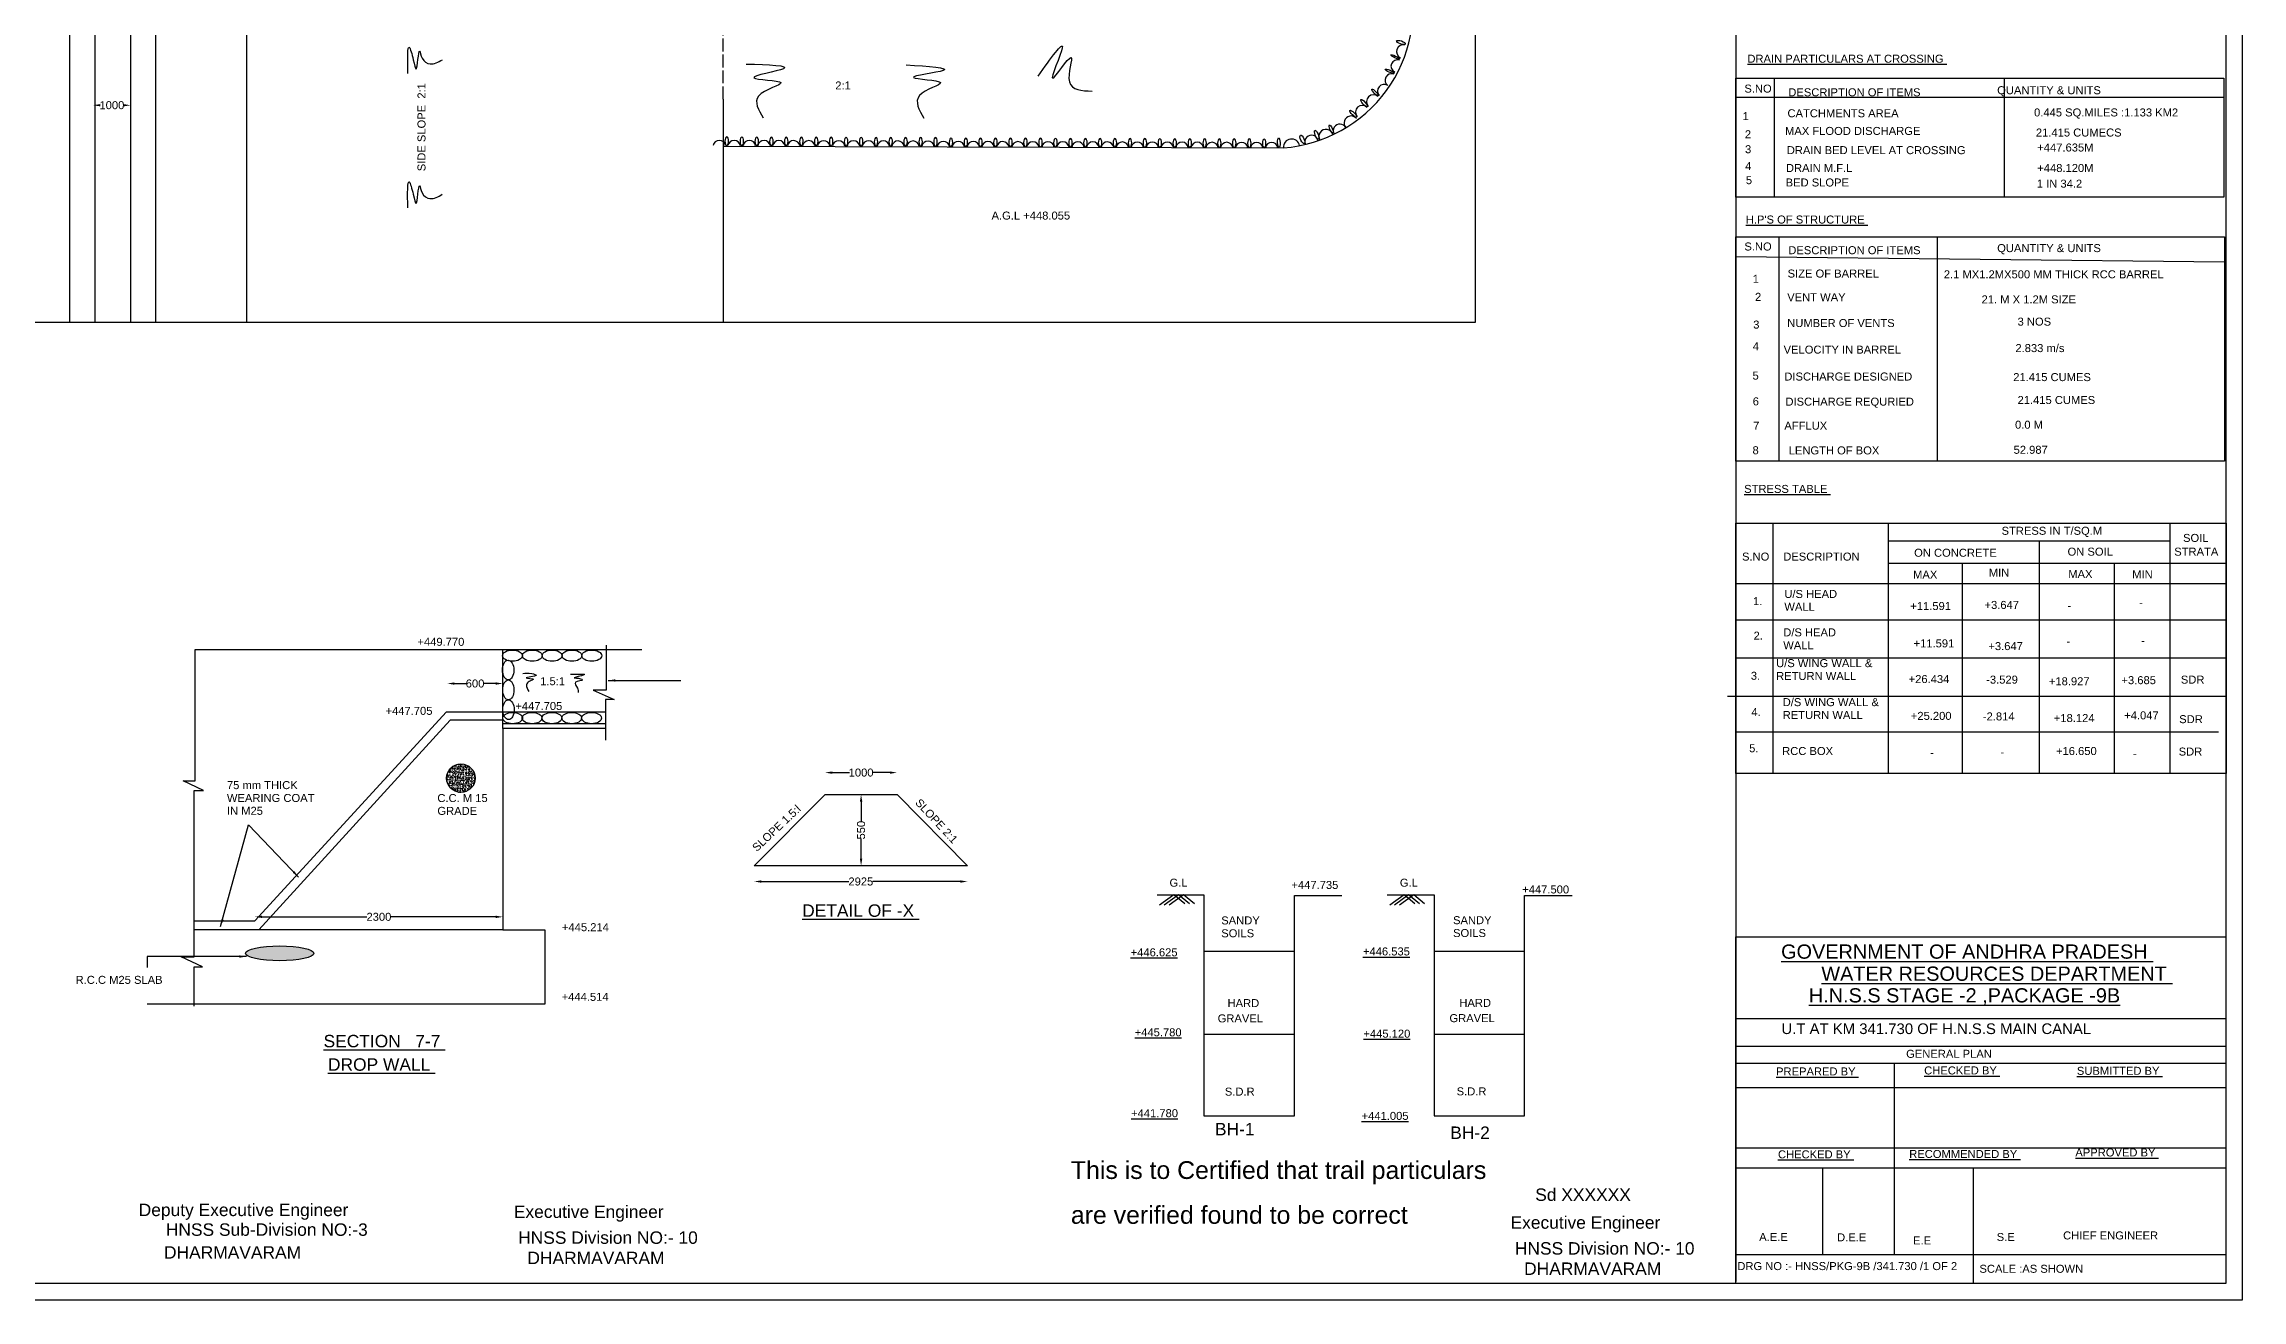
# Model space of a CAD drawing. Header units: millimetres. Extents: x 1443109 to 1578238, y 45507392 to 45603504.
# Drawn here: x 1516279 to 1578100, y 45507392 to 45542738 of the extents above; entities that cross this region are included whole.
import ezdxf

# ---------------------------------------------------------------- set-up
doc = ezdxf.new("R2010")
doc.units = ezdxf.units.MM
doc.header["$MEASUREMENT"] = 0
doc.linetypes.add('ACAD_ISO02W100', pattern=[15, 12, -3])
for name, color, linetype in [('DIMENSIONS', 7, 'Continuous'), ('DRAWING', 2, 'Continuous'), ('TEXT', 7, 'Continuous')]:
    doc.layers.add(name, color=color, linetype=linetype)
doc.styles.get("Standard").update_dxf_attribs({"font": 'arial.ttf', "height": 225})
doc.dimstyles.get("Standard").update_dxf_attribs({"dimtxt": 225, "dimasz": 200, "dimexe": 0.18, "dimexo": 0.0625, "dimgap": 0.09, "dimtad": 0, "dimdec": 0, "dimzin": 0, "dimdsep": 46, "dimtxsty": 'Standard', "dimcen": 0.09, "dimse1": 1, "dimse2": 1, "dimadec": 0, "dimazin": 0, "dimtfac": 1, "dimtdec": 0, "dimtofl": 0, "dimtmove": 0, "dimatfit": 3, "dimfxl": 1, "dimtolj": 1, "dimtzin": 0, "dimarcsym": 0})

# ---------------------------------------------------------------- blocks, each defined once
blk = doc.blocks.new('*D54')
at = {"layer": 'Defpoints', "color": 0, "transparency": 16777216}
for p in [(1540272, 45522234), (1538250, 45521618), (1540272, 45521618)]:
    blk.add_point(p, dxfattribs=at)
at = {"layer": 'DIMENSIONS', "color": 0, "lineweight": -2, "transparency": 16777216}
for p, q in [((1538450, 45522234), (1538936, 45522234)), ((1540072, 45522234), (1539586, 45522234))]:
    blk.add_line(p, q, dxfattribs=at)
at = {"layer": 'DIMENSIONS', "color": 0, "transparency": 16777216}
for points in [[(1538450, 45522267), (1538450, 45522200), (1538250, 45522234)], [(1540072, 45522267), (1540072, 45522200), (1540272, 45522234)]]:
    blk.add_solid(points, dxfattribs=at)
at = {"layer": 'DIMENSIONS', "color": 0, "transparency": 16777216, "insert": (1539261, 45522234), "char_height": 225, "attachment_point": 5}
blk.add_mtext('\\A1;1000', dxfattribs=at)
blk = doc.blocks.new('*D55')
at = {"layer": 'Defpoints', "color": 0, "transparency": 16777216}
for p in [(1539261, 45521618), (1539261, 45519611), (1539261, 45519611)]:
    blk.add_point(p, dxfattribs=at)
at = {"layer": 'DIMENSIONS', "color": 0, "lineweight": -2, "transparency": 16777216}
for p, q in [((1539261, 45521418), (1539261, 45520863)), ((1539261, 45519811), (1539261, 45520366))]:
    blk.add_line(p, q, dxfattribs=at)
at = {"layer": 'DIMENSIONS', "color": 0, "transparency": 16777216}
for points in [[(1539228, 45521418), (1539295, 45521418), (1539261, 45521618)], [(1539228, 45519811), (1539295, 45519811), (1539261, 45519611)]]:
    blk.add_solid(points, dxfattribs=at)
at = {"layer": 'DIMENSIONS', "color": 0, "transparency": 16777216, "insert": (1539261, 45520614), "char_height": 225, "attachment_point": 5, "rotation": 90}
blk.add_mtext('\\A1;550', dxfattribs=at)
blk = doc.blocks.new('*D56')
at = {"layer": 'Defpoints', "color": 0, "transparency": 16777216}
for p in [(1536253, 45519611), (1542256, 45519611), (1542256, 45519169)]:
    blk.add_point(p, dxfattribs=at)
at = {"layer": 'DIMENSIONS', "color": 0, "lineweight": -2, "transparency": 16777216}
for p, q in [((1536453, 45519169), (1538915, 45519169)), ((1542056, 45519169), (1539593, 45519169))]:
    blk.add_line(p, q, dxfattribs=at)
at = {"layer": 'DIMENSIONS', "color": 0, "transparency": 16777216}
for points in [[(1536453, 45519202), (1536453, 45519136), (1536253, 45519169)], [(1542056, 45519202), (1542056, 45519136), (1542256, 45519169)]]:
    blk.add_solid(points, dxfattribs=at)
at = {"layer": 'DIMENSIONS', "color": 0, "transparency": 16777216, "insert": (1539254, 45519169), "char_height": 225, "attachment_point": 5}
blk.add_mtext('\\A1;2925', dxfattribs=at)
blk = doc.blocks.new('*D57')
at = {"layer": 'Defpoints', "color": 0, "transparency": 16777216}
for p in [(1522213, 45518062), (1529186, 45518175), (1529186, 45518062)]:
    blk.add_point(p, dxfattribs=at)
at = {"layer": 'DIMENSIONS', "color": 0, "lineweight": -2, "transparency": 16777216}
for p, q in [((1522413, 45518175), (1525362, 45518175)), ((1528986, 45518175), (1526037, 45518175))]:
    blk.add_line(p, q, dxfattribs=at)
at = {"layer": 'DIMENSIONS', "color": 0, "transparency": 16777216}
for points in [[(1522413, 45518208), (1522413, 45518142), (1522213, 45518175)], [(1528986, 45518208), (1528986, 45518142), (1529186, 45518175)]]:
    blk.add_solid(points, dxfattribs=at)
at = {"layer": 'DIMENSIONS', "color": 0, "transparency": 16777216, "insert": (1525700, 45518175), "char_height": 225, "attachment_point": 5}
blk.add_mtext('\\A1;2300', dxfattribs=at)
blk = doc.blocks.new('*D58')
at = {"layer": 'Defpoints', "color": 0, "transparency": 16777216}
for p in [(1529186, 45524740), (1527621, 45523942), (1529186, 45523988)]:
    blk.add_point(p, dxfattribs=at)
at = {"layer": 'DIMENSIONS', "color": 0, "lineweight": -2, "transparency": 16777216}
for p, q in [((1527821, 45524740), (1528155, 45524740)), ((1528986, 45524740), (1528652, 45524740))]:
    blk.add_line(p, q, dxfattribs=at)
at = {"layer": 'DIMENSIONS', "color": 0, "transparency": 16777216}
for points in [[(1527821, 45524773), (1527821, 45524707), (1527621, 45524740)], [(1528986, 45524773), (1528986, 45524707), (1529186, 45524740)]]:
    blk.add_solid(points, dxfattribs=at)
at = {"layer": 'DIMENSIONS', "color": 0, "transparency": 16777216, "insert": (1528404, 45524740), "char_height": 225, "attachment_point": 5}
blk.add_mtext('\\A1;600', dxfattribs=at)
blk = doc.blocks.new('*D80')
at = {"layer": 'Defpoints', "color": 0, "transparency": 16777216}
for p in [(1517664, 45541013), (1518716, 45541013), (1518716, 45541013)]:
    blk.add_point(p, dxfattribs=at)
at = {"layer": 'DIMENSIONS', "color": 0, "lineweight": -2, "transparency": 16777216}
for p, q in [((1517864, 45541013), (1517864, 45541013)), ((1518516, 45541013), (1518515, 45541013))]:
    blk.add_line(p, q, dxfattribs=at)
at = {"layer": 'DIMENSIONS', "color": 0, "transparency": 16777216}
for points in [[(1517864, 45541046), (1517864, 45540980), (1517664, 45541013)], [(1518516, 45541046), (1518516, 45540980), (1518716, 45541013)]]:
    blk.add_solid(points, dxfattribs=at)
at = {"layer": 'DIMENSIONS', "color": 0, "transparency": 16777216, "insert": (1518190, 45541013), "char_height": 225, "attachment_point": 5}
blk.add_mtext('\\A1;1000', dxfattribs=at)

msp = doc.modelspace()

# ---------------------------------------------------------------- hatches: boundary and pattern name
at = {"layer": 'DRAWING'}
h = msp.add_hatch(dxfattribs=at)
h.set_pattern_fill('AR-CONC', color=0, scale=15, style=0)
h.set_pattern_definition([(50, (0, 0), (107.58902739, -9.41282025), [11.25, -123.75]), (355, (0, 0), (-20.81270004, 112.82882006), [9, -99]), (100.4514, (8.97, -0.78), (86.77640726, 103.4159313), [9.5610285, -105.1713168]), (46.1842, (0, 30), (160.0861573, -24.82785215), [16.875, -185.625]), (96.6356, (13.34, 27.93), (140.19940583, 146.11768064), [14.3415432, -157.75695]), (351.1842, (0, 30), (140.1992918, 146.11779014), [13.5, -148.5]), (21, (15, 22.5), (89.53605782, -60.3928336), [11.25, -123.75]), (326, (15, 22.5), (36.4972998, 108.77250676), [9, -99]), (71.4514, (22.46, 17.47), (126.03339429, 48.3795745), [9.5610285, -105.1713168]), (37.5, (0, 0), (1.823978298, 49.934078075), [0, -97.8, 0, -100.5, 0, -99.375]), (7.5, (0, 0), (39.460430616, 59.16175678), [0, -57.3, 0, -95.55, 0, -37.875]), (327.5, (-33.45, 0), (80.073365426, -3.38323076), [0, -37.5, 0, -117, 0, -155.25]), (317.5, (-48.45, 0), (87.4779254, 15.01574735), [0, -48.75, 0, -77.7, 0, -110.25])])
h.paths.add_polyline_path([(1527604.8, 45522078.5, 1.0000004), (1528406.2, 45522078.5, 1)])
h = msp.add_hatch(dxfattribs=at)
h.set_pattern_fill('AR-CONC', color=0, scale=10, style=0)
h.set_pattern_definition([(50, (0, 0), (71.72601826, -6.2752135), [7.5, -82.5]), (355, (0, 0), (-13.87513336, 75.21921337), [6, -66]), (100.4514, (5.98, -0.52), (57.85093817, 68.94395421), [6.374019, -70.1142112]), (46.1842, (0, 20), (106.72410486, -16.55190143), [11.25, -123.75]), (96.6356, (8.89, 18.62), (93.46627055, 97.4117871), [9.5610288, -105.1713]), (351.1842, (0, 20), (93.4661945, 97.4118601), [9, -99]), (21, (10, 15), (59.69070521, -40.26188907), [7.5, -82.5]), (326, (10, 15), (24.33153319, 72.5150045), [6, -66]), (71.4514, (14.974, 11.645), (84.02226286, 32.25304967), [6.374019, -70.1142112]), (37.5, (0, 0), (1.215985532, 33.289385383), [0, -65.2, 0, -67, 0, -66.25]), (7.5, (0, 0), (26.306953744, 39.441171188), [0, -38.2, 0, -63.7, 0, -25.25]), (327.5, (-22.3, 0), (53.382243617, -2.255487173), [0, -25, 0, -78, 0, -103.5]), (317.5, (-32.3, 0), (58.318616934, 10.010498233), [0, -32.5, 0, -51.8, 0, -73.5])])
edge = h.paths.add_edge_path()
edge.add_ellipse((1522909.8, 45517147.5), major_axis=(-962.2, 0), ratio=0.2169395, start_angle=0, end_angle=360)

# ---------------------------------------------------------------- linework, layer by layer
at = {"layer": 'DIMENSIONS', "color": 0}
msp.add_lwpolyline([(1577648.5, 45507856), (1443672.5, 45507856), (1443672.5, 45602955), (1577648.5, 45602955)], close=True, dxfattribs=at)
for points in [[(1563858.5, 45515311), (1577648.5, 45515311)], [(1563858.5, 45514534.5), (1577648.5, 45514534.5)], [(1563858.5, 45514059), (1577648.5, 45514059)], [(1568316, 45514059), (1568316, 45508674)], [(1563858.5, 45513370), (1577648.5, 45513370)], [(1563858.5, 45511676.5), (1577648.5, 45511676.5)], [(1563858.5, 45511114), (1577648.5, 45511114)], [(1566311, 45508674), (1566311, 45511114)], [(1570537.5, 45511114), (1570537.5, 45507856)], [(1563858.5, 45508674), (1577648.5, 45508674)]]:
    msp.add_lwpolyline(points, dxfattribs=at)
for points in [[(1526513, 45541910), (1526556, 45542642), (1526666, 45542294), (1526746, 45542032.5), (1526845.5, 45542533.5), (1526915.5, 45542336.5), (1527137.5, 45542174.5), (1527484, 45542294)], [(1526512, 45538122), (1526555, 45538854), (1526665, 45538506), (1526745, 45538244.5), (1526844.5, 45538745.5), (1526914.5, 45538548.5), (1527136.5, 45538386.5), (1527483, 45538506)], [(1529747.5, 45525022), (1530003.5, 45525022), (1530121, 45524969.5), (1529841.5, 45524900.5), (1530047, 45524860.5), (1529927.5, 45524801.5), (1529850, 45524705.5), (1529917.5, 45524514)], [(1531086.5, 45525001.5), (1531467, 45524983), (1531189.5, 45524899), (1531373, 45524875.5), (1531430, 45524842), (1531228, 45524776), (1531282, 45524614.5), (1531307.5, 45524483.5)]]:
    msp.add_spline(points, degree=3, dxfattribs=at)
at = {"layer": 'DRAWING', "color": 0}
msp.add_lwpolyline([(1443109, 45603504.5), (1578100, 45603504.5), (1578100, 45507392), (1443109, 45507392)], close=True, dxfattribs=at)
for points in [[(1556533, 45555616.5), (1556533, 45534900), (1445464.5, 45534900), (1445464.5, 45555614.5)], [(1516995.5, 45552251.5), (1516995.5, 45534900)], [(1517712, 45552251.5), (1517712, 45534900)], [(1518715.5, 45552251.5), (1518715.5, 45534900)], [(1519417.5, 45552251.5), (1519417.5, 45534900)], [(1521976.5, 45552251.5), (1521976.5, 45534900)], [(1535381, 45541179.5), (1535381, 45534900)], [(1520505, 45515665), (1520505, 45516764), (1520741.5, 45516764), (1520141, 45517053), (1520507, 45517053), (1520507, 45521726), (1520766.5, 45521726), (1520193.5, 45521998.5), (1520527.5, 45521998.5), (1520527.5, 45525700.5), (1533092, 45525700.5)], [(1529186, 45523474), (1529186, 45525700.5)], [(1532087.5, 45525818), (1532087.5, 45524556.5), (1531725, 45524556.5), (1532315.5, 45524288), (1532071.5, 45524288), (1532071.5, 45523149.5)], [(1520507, 45518062), (1522213, 45518062), (1527603.5, 45523942), (1532071.5, 45523942)], [(1529186, 45523712), (1527703.5, 45523712), (1522321, 45517811.5)], [(1529186, 45523614.5), (1532071.5, 45523614.5)], [(1532071.5, 45523474), (1529186, 45523474), (1529186, 45517811.5), (1530370, 45517811.5), (1530370, 45515716), (1519184.5, 45515716)], [(1538250, 45521618), (1540272.5, 45521618), (1542255.5, 45519611), (1536253, 45519611), (1538250, 45521618)], [(1547584, 45518797), (1548904, 45518797), (1548904, 45512575), (1551446, 45512575), (1551446, 45518776), (1552780, 45518776)], [(1548054.5, 45518797), (1547652.5, 45518503.5)], [(1548185, 45518797), (1547783, 45518503.5)], [(1548326.5, 45518797), (1547924.5, 45518503.5)], [(1548362.5, 45518541), (1548054.5, 45518797)], [(1548493, 45518541), (1548185, 45518797)], [(1548634.5, 45518541), (1548326.5, 45518797)], [(1554060.5, 45518797), (1555380.5, 45518797), (1555380.5, 45512575), (1557922.5, 45512575), (1557922.5, 45518776), (1559256.5, 45518776)], [(1554531, 45518797), (1554129, 45518503.5)], [(1554661.5, 45518797), (1554259.5, 45518503.5)], [(1554803, 45518797), (1554401, 45518503.5)], [(1554839, 45518541), (1554531, 45518797)], [(1554969.5, 45518541), (1554661.5, 45518797)], [(1555111, 45518541), (1554803, 45518797)], [(1529186, 45517811.5), (1520507, 45517811.5)], [(1548904, 45517206), (1551446, 45517206)], [(1555380.5, 45517206), (1557922.5, 45517206)], [(1548904, 45514870.5), (1551446, 45514870.5)], [(1555380.5, 45514870.5), (1557922.5, 45514870.5)]]:
    msp.add_lwpolyline(points, dxfattribs=at)
at = {"layer": 'DRAWING', "color": 0, "linetype": 'ACAD_ISO02W100', "ltscale": 30}
msp.add_lwpolyline([(1535381, 45541179.5), (1535381, 45541179.5), (1535381, 45541179.5), (1535381, 45547015.5), (1525299, 45550435.5), (1525299, 45552430)], dxfattribs=at)
at = {"layer": 'DRAWING', "color": 0}
msp.add_lwpolyline([(1535381, 45539865.5), (1551139, 45539815, 0.4621532), (1554684, 45544675.5)], format="xyb", dxfattribs=at)
msp.add_circle((1528005.5, 45522078.5), 400.7, dxfattribs=at)
for centre, radius, start, end in [((1554519.4, 45542519), 197.6, 79.044377, 242.603621), ((1554344.8, 45542112.3), 180.8, 71.719734, 245.384793), ((1553973.7, 45541407.4), 190.7, 57.907127, 220.906755), ((1554184.4, 45541716.7), 183.8, 70.596389, 233.453363), ((1553352.9, 45540822.2), 187.4, 43.407877, 222.157837), ((1553670.3, 45541112.6), 195.1, 49.307566, 220.067395), ((1552334.4, 45540135.7), 199.2, 13.205529, 211.582154), ((1552729.4, 45540296.6), 187.8, 26.37976, 210.844399), ((1553042.2, 45540513.9), 197, 40.947159, 222.804595), ((1535271.9, 45539847.5), 177.3, 8.966081, 170.381042), ((1535690.6, 45539846.2), 177.3, 8.966081, 170.381042), ((1536114.8, 45539844.8), 177.3, 8.966081, 170.381042), ((1536533.6, 45539843.5), 177.3, 8.966081, 170.381042), ((1536946.3, 45539842.2), 177.3, 8.966081, 170.381042), ((1537365.1, 45539840.8), 177.3, 8.966081, 170.381042), ((1537789.3, 45539839.5), 177.3, 8.966081, 170.381042), ((1538208, 45539838.1), 177.3, 8.966081, 170.381042), ((1538627.2, 45539836.8), 177.3, 8.966081, 170.381042), ((1539046, 45539835.4), 177.3, 8.966081, 170.381042), ((1539470.1, 45539834.1), 177.3, 8.966081, 170.381042), ((1539888.9, 45539832.7), 177.3, 8.966081, 170.381042), ((1540301.7, 45539831.4), 177.3, 8.966081, 170.381042), ((1540720.4, 45539830.1), 177.3, 8.966081, 170.381042), ((1541144.6, 45539828.7), 177.3, 8.966081, 170.381042), ((1541572.9, 45539817.5), 177.3, 8.966081, 170.381042), ((1541997.1, 45539816.1), 177.3, 8.966081, 170.381042), ((1542415.8, 45539814.8), 177.3, 8.966081, 170.381042), ((1542828.6, 45539813.4), 177.3, 8.966081, 170.381042), ((1543247.3, 45539812.1), 177.3, 8.966081, 170.381042), ((1543671.5, 45539810.7), 177.3, 8.966081, 170.381042), ((1544090.2, 45539809.4), 177.3, 8.966081, 170.381042), ((1544515.4, 45539808), 177.3, 8.966081, 170.381042), ((1544934.1, 45539806.7), 177.3, 8.966081, 170.381042), ((1545358.3, 45539805.3), 177.3, 8.966081, 170.381042), ((1545777.1, 45539804), 177.3, 8.966081, 170.381042), ((1546189.8, 45539802.7), 177.3, 8.966081, 170.381042), ((1546608.6, 45539801.3), 177.3, 8.966081, 170.381042), ((1547032.8, 45539800), 177.3, 8.966081, 170.381042), ((1547451.5, 45539798.6), 177.3, 8.966081, 170.381042), ((1547870.7, 45539797.3), 177.3, 8.966081, 170.381042), ((1548289.5, 45539795.9), 177.3, 8.966081, 170.381042), ((1548713.6, 45539794.6), 177.3, 8.966081, 170.381042), ((1549132.4, 45539793.2), 177.3, 8.966081, 170.381042), ((1549545.2, 45539791.9), 177.3, 8.966081, 170.381042), ((1549963.9, 45539790.6), 177.3, 8.966081, 170.381042), ((1550388.1, 45539789.2), 177.3, 8.966081, 170.381042), ((1550806.8, 45539787.9), 177.3, 8.966081, 170.381042), ((1551368.5, 45539832.5), 230.1, 10.879094, 184.364799), ((1551930.3, 45539981.5), 188, 10.031698, 202.108305)]:
    msp.add_arc(centre, radius, start, end, dxfattribs=at)
for centre, major_axis, ratio in [((1554445.2, 45542778.8), (122.2, -42.8), 0.3461872), ((1554283, 45542372.2), (122.5, -57.2), 0.2125237), ((1553718.5, 45541370), (90.5, -96), 0.2417471), ((1554127, 45541970.5), (125, -53.5), 0.2209467), ((1553104.2, 45540772), (92.8, -95), 0.2829538), ((1553409.5, 45541070.2), (91, -104.2), 0.2620343), ((1552073, 45540183.8), (47.5, -125.8), 0.3132722), ((1552478.8, 45540346.2), (46.3, -113.8), 0.2721322), ((1551012, 45539958), (7, -134), 0.2616356), ((1551673, 45540051), (54, -117), 0.3632053), ((1529335.4, 45525119.5), (2.3, -279), 0.5698925), ((1529454.5, 45525524.5), (279, 0), 0.5698925), ((1530012.5, 45525524.5), (279, 0), 0.5698925), ((1530570.5, 45525524.5), (279, 0), 0.5698925), ((1531128.5, 45525524.5), (279, 0), 0.5698925), ((1531686.5, 45525524.5), (279, 0), 0.5698925), ((1529340, 45524561.5), (2.3, -279), 0.5698925), ((1529344.7, 45524003.5), (2.3, -279), 0.5698925), ((1529461.5, 45523767.5), (279, 0), 0.5698925), ((1530006.5, 45523767.5), (279, 0), 0.5698925), ((1530564.5, 45523767.5), (279, 0), 0.5698925), ((1531122.5, 45523767.5), (279, 0), 0.5698925), ((1531680.5, 45523767.5), (279, 0), 0.5698925), ((1522909.8, 45517147.5), (-962.2, 0), 0.2169395)]:
    msp.add_ellipse(centre, major_axis=major_axis, ratio=ratio, dxfattribs=at)
at = {"layer": 'DRAWING', "color": 0, "extrusion": (0, 0, -1)}
for centre in [(1535482.6, 45539998.3), (1535906.8, 45539997), (1536325.5, 45539995.6), (1536738.3, 45539994.3), (1537157, 45539993), (1537581.2, 45539991.6), (1537999.9, 45539990.3), (1538419.2, 45539988.9), (1538837.9, 45539987.6), (1539262.1, 45539986.2), (1539680.8, 45539984.9), (1540093.6, 45539983.6), (1540512.4, 45539982.2), (1540936.5, 45539980.9), (1541355.3, 45539979.5), (1541789, 45539968.2), (1542207.7, 45539966.9), (1542620.5, 45539965.6), (1543039.3, 45539964.2), (1543463.4, 45539962.9), (1543882.2, 45539961.5), (1544307.4, 45539960.2), (1544726.1, 45539958.8), (1545150.3, 45539957.5), (1545569, 45539956.1), (1545981.8, 45539954.8), (1546400.5, 45539953.5), (1546824.7, 45539952.1), (1547243.4, 45539950.8), (1547662.7, 45539949.4), (1548081.4, 45539948.1), (1548505.6, 45539946.7), (1548924.3, 45539945.4), (1549337.1, 45539944.1), (1549755.9, 45539942.7), (1550180, 45539941.4), (1550598.8, 45539940)]:
    msp.add_ellipse(centre, major_axis=(-0.4, -122.3), ratio=0.4086652, dxfattribs=at)
at = {"layer": 'DRAWING', "color": 0}
for points in [[(1544237, 45541827.5), (1544920, 45542630.5), (1544649.5, 45541770.5), (1545162, 45542353.5), (1545119.5, 45541671), (1545759.5, 45541408)], [(1536028.5, 45542172.5), (1537080.5, 45542042), (1536246, 45541785), (1537005.5, 45541650.5), (1536376.5, 45541271.5), (1536507, 45540655.5)], [(1540532, 45542150), (1541573, 45541991), (1540733, 45541792), (1541494.5, 45541650), (1540904, 45541287.5), (1541025, 45540647.5)]]:
    msp.add_spline(points, degree=3, dxfattribs=at)
at = {"layer": 'TEXT', "color": 0}
for points in [[(1563858.5, 45553196.5), (1563858.5, 45507918)], [(1564940, 45541774), (1564940, 45538426.5)], [(1571411, 45541774), (1571411, 45538610)], [(1563858.5, 45541239), (1577591.5, 45541239)], [(1571411, 45538610), (1571411, 45538426.5)], [(1565075, 45537311.5), (1565075, 45530996.5)], [(1569523.5, 45537311.5), (1569523.5, 45530996.5)], [(1563858.5, 45536760), (1577607.5, 45536606.5)], [(1564905.5, 45529251), (1564905.5, 45522207.5)], [(1568151, 45529251), (1568151, 45522207.5)], [(1576072.5, 45529251), (1576072.5, 45522378.5), (1576072.5, 45522207.5)], [(1568151, 45528757), (1576072.5, 45528757)], [(1572396.5, 45528757), (1572396.5, 45522207.5)], [(1568151, 45528127), (1577657, 45528127)], [(1570227.5, 45528127), (1570227.5, 45522207.5)], [(1574503.5, 45528127), (1574503.5, 45522207.5)], [(1563858.5, 45527558.5), (1577657, 45527558.5)], [(1563858.5, 45526528.5), (1577657, 45526528.5)], [(1563858.5, 45525468), (1577657, 45525468)], [(1577657, 45524376.5), (1563628.5, 45524376.5)], [(1563858.5, 45523377.5), (1577441.5, 45523377.5)]]:
    msp.add_lwpolyline(points, dxfattribs=at)
for points in [[(1563858.5, 45541774), (1577591.5, 45541774), (1577591.5, 45538426.5), (1563858.5, 45538426.5)], [(1563858.5, 45537311.5), (1577607.5, 45537311.5), (1577607.5, 45530996.5), (1563858.5, 45530996.5)], [(1563858.5, 45529251), (1577657, 45529251), (1577657, 45522207.5), (1563858.5, 45522207.5)], [(1563858.5, 45517614), (1577648.5, 45517614), (1577648.5, 45507856), (1563858.5, 45507856)]]:
    msp.add_lwpolyline(points, close=True, dxfattribs=at)

# ---------------------------------------------------------------- texts
at = {"layer": 'DIMENSIONS', "color": 0}
for s, p in [('MAX', (1568848.5, 45527693.5)), ('MIN', (1570978.2, 45527745.6)), ('MAX', (1573212.8, 45527708.6)), ('MIN', (1575011.2, 45527701.1))]:
    msp.add_text(s, height=225, dxfattribs=at).set_placement(p)
at = {"layer": 'TEXT', "color": 0}
for s, height, p in [('%%UDRAIN PARTICULARS AT CROSSING ', 225, (1564188.8, 45542209.9)), ('2:1', 225, (1538535, 45541456.4)), ('S.NO ', 225, (1564103.3, 45541368.5)), ('DESCRIPTION OF ITEMS ', 225, (1565339, 45541264.4)), ('QUANTITY & UNITS ', 225, (1571213.3, 45541322.9)), ('CATCHMENTS AREA ', 225, (1565315.3, 45540674.3)), ('0.445 SQ.MILES :1.133 KM2', 225, (1572250.6, 45540697.6)), ('1', 225, (1564051.8, 45540593.1)), ('2', 225, (1564117.3, 45540084.7)), ('MAX FLOOD DISCHARGE ', 225, (1565247, 45540177.5)), ('21.415 CUMECS', 225, (1572302.5, 45540132.5)), ('3', 225, (1564122.3, 45539663.2)), ('DRAIN BED LEVEL AT CROSSING ', 225, (1565296.5, 45539636.5)), ('+447.635M', 225, (1572341, 45539711)), ('4', 225, (1564125.3, 45539189.8)), ('5', 225, (1564144.8, 45538791.9)), ('DRAIN M.F.L ', 225, (1565272.5, 45539135)), ('+448.120M', 225, (1572341, 45539134.5)), ('BED SLOPE ', 225, (1565264, 45538727)), ('1 IN 34.2', 225, (1572328.5, 45538694)), ('A.G.L +448.055', 225, (1542929.9, 45537795.8)), ("%%UH.P'S OF STRUCTURE ", 225, (1564143.4, 45537684.4)), ('S.NO ', 225, (1564103.3, 45536925.6)), ('DESCRIPTION OF ITEMS ', 225, (1565339, 45536821.5)), ('QUANTITY & UNITS ', 225, (1571213.3, 45536880)), ('1', 225, (1564337.3, 45536017.1)), ('SIZE OF BARREL', 225, (1565319.1, 45536164.3)), ('2.1 MX1.2MX500 MM THICK RCC BARREL', 225, (1569712.5, 45536142.3)), ('2', 225, (1564402.8, 45535508.7)), ('VENT WAY', 225, (1565308.6, 45535498.3)), ('21. M X 1.2M SIZE ', 225, (1570775, 45535437.3)), ('3', 225, (1564351.8, 45534728.2)), ('NUMBER OF VENTS ', 225, (1565309.1, 45534771.4)), ('3 NOS', 225, (1571786.5, 45534811.9)), ('4', 225, (1564338.8, 45534118.8)), ('VELOCITY IN BARREL ', 225, (1565207.1, 45534024)), ('2.833 m/s', 225, (1571726, 45534066.9)), ('5', 225, (1564332.3, 45533292.4)), ('DISCHARGE DESIGNED', 225, (1565227.6, 45533266.5)), ('21.415 CUMES ', 225, (1571665.5, 45533250.5)), ('6', 225, (1564338.8, 45532568.9)), ('DISCHARGE REQURIED', 225, (1565258.1, 45532560.1)), ('21.415 CUMES ', 225, (1571786.5, 45532606.1)), ('7', 225, (1564351.3, 45531884)), ('AFFLUX', 225, (1565227.6, 45531884.1)), ('0.0 M', 225, (1571715.5, 45531910.6)), ('8', 225, (1564332.3, 45531192.5)), ('LENGTH OF BOX ', 225, (1565349.6, 45531187.7)), ('52.987', 225, (1571675, 45531205.2)), ('%%USTRESS TABLE ', 225, (1564097.2, 45530104.1)), ('STRESS IN T/SQ.M', 225, (1571336.9, 45528926.2)), ('ON CONCRETE ', 225, (1568877.7, 45528308)), ('ON SOIL', 225, (1573192.8, 45528338.9)), ('STRATA', 225, (1576193.3, 45528338.9)), ('SOIL', 225, (1576440.8, 45528725.3)), ('S.NO ', 225, (1564036.7, 45528199.8)), ('DESCRIPTION ', 225, (1565196.7, 45528199.8)), ('U/S HEAD ', 225, (1565227.6, 45527148.9)), ('1.', 225, (1564346, 45526948)), ('WALL', 225, (1565227.6, 45526787.4)), ('+11.591', 225, (1568769.4, 45526808.9)), ('+3.647', 225, (1570857.4, 45526839.8)), ('-', 225, (1573192.8, 45526824.3)), ('-', 225, (1575203.5, 45526901.6)), ('+449.770', 225, (1526783.2, 45525801.8)), ('2.', 225, (1564361.5, 45525974.3)), ('D/S HEAD ', 225, (1565196.7, 45526067.1)), ('+11.591', 225, (1568862.2, 45525758)), ('U/S WING WALL & ', 225, (1564995.6, 45525201.6)), ('WALL', 225, (1565196.7, 45525705.6)), ('+3.647', 225, (1570965.7, 45525680.7)), ('-', 225, (1573161.9, 45525819.8)), ('-', 225, (1575265.3, 45525835.3)), ('1.5:1', 225, (1530235.5, 45524693.4)), ('3.', 225, (1564284.2, 45524846.2)), ('RETURN WALL', 225, (1564995.6, 45524840.2)), ('+26.434', 225, (1568723, 45524753.4)), ('-3.529', 225, (1570903.8, 45524738)), ('+18.927', 225, (1572667, 45524691.6)), ('+3.685', 225, (1574708.5, 45524722.5)), ('SDR', 225, (1576378.9, 45524738)), ('+447.705', 225, (1529537.6, 45523996)), ('D/S WING WALL & ', 225, (1565181.2, 45524104.3)), ('+447.705', 225, (1525885.9, 45523859)), ('4.', 225, (1564299.6, 45523826.2)), ('RETURN WALL', 225, (1565181.2, 45523742.9)), ('+25.200', 225, (1568784.9, 45523718)), ('-2.814', 225, (1570811, 45523702.5)), ('+18.124', 225, (1572806.2, 45523656.2)), ('+4.047', 225, (1574785.9, 45523733.4)), ('SDR ', 225, (1576332.5, 45523625.2)), ('5.', 225, (1564237.8, 45522806.2)), ('RCC BOX', 225, (1565165.8, 45522728.9)), ('+16.650', 225, (1572868, 45522728.9)), ('SDR ', 225, (1576317, 45522713.4)), ('-', 225, (1569326.2, 45522682.5)), ('-', 225, (1571305.9, 45522698)), ('-', 225, (1575033.3, 45522651.6)), ('75 mm THICK ', 225, (1521425.3, 45521769.2)), ('WEARING COAT ', 225, (1521425.3, 45521407.8)), ('IN M25', 225, (1521425.3, 45521046.3)), ('GRADE ', 225, (1527344.1, 45521044.2)), ('C.C. M 15', 225, (1527344.1, 45521405.6)), ('G.L ', 225, (1547935.4, 45519023.6)), ('+447.735', 225, (1551364.1, 45518960.3)), ('G.L', 225, (1554413.3, 45519023.6)), ('+447.500', 225, (1557854.8, 45518833.9)), ('+445.214', 225, (1530847.5, 45517772)), ('%%UDETAIL OF -X ', 350, (1537603.4, 45518176)), ('SANDY', 225, (1549390.4, 45517961.6)), ('SANDY', 225, (1555909.8, 45517968.3)), ('SOILS ', 225, (1549390.4, 45517600.1)), ('SOILS ', 225, (1555909.8, 45517606.9)), ('%%UGOVERNMENT OF ANDHRA PRADESH ', 400, (1565136.5, 45516998)), ('%%U+446.625', 225, (1546841.7, 45517064.2)), ('%%U+446.535', 225, (1553375.9, 45517089.2)), ('%%UWATER RESOURCES DEPARTMENT ', 400, (1566268.1, 45516376)), ('R.C.C M25 SLAB ', 225, (1517169.8, 45516289.5)), ('%%UH.N.S.S STAGE -2 ,PACKAGE -9B', 400, (1565917, 45515766.5)), ('+444.514', 225, (1530839.7, 45515812)), ('HARD ', 225, (1549567.5, 45515635.3)), ('HARD ', 225, (1556086.9, 45515642.1)), ('%%USECTION   7-7 ', 350, (1524142.1, 45514504)), ('%%U+445.780', 225, (1546955.5, 45514813.8)), ('GRAVEL', 225, (1549289.2, 45515205.5)), ('%%U+445.120', 225, (1553388.5, 45514775.6)), ('GRAVEL', 225, (1555808.6, 45515212.3)), ('U.T AT KM 341.730 OF H.N.S.S MAIN CANAL', 300, (1565145.8, 45514877.1)), ('GENERAL PLAN', 225, (1568653, 45514208.6)), ('%%UDROP WALL ', 350, (1524266.3, 45513844.8)), ('%%UPREPARED BY ', 225, (1564994.7, 45513712.6)), ('%%UCHECKED BY ', 225, (1569160.3, 45513740.6)), ('%%USUBMITTED BY ', 225, (1573455.3, 45513729.9)), ('S.D.R ', 225, (1549491.6, 45513144.7)), ('S.D.R ', 225, (1556011, 45513151.5)), ('%%U+441.780', 225, (1546854.3, 45512538.1)), ('%%U+441.005', 225, (1553337.9, 45512462)), ('BH-1', 350, (1549213.2, 45512027.3)), ('BH-2', 350, (1555830.3, 45511926.2)), ('This is to Certified that trail particulars ', 500, (1545161.8, 45510800)), ('%%UCHECKED BY ', 225, (1565048.7, 45511379.1)), ('%%URECOMMENDED BY ', 225, (1568739.4, 45511389.9)), ('%%UAPPROVED BY ', 225, (1573412.1, 45511433)), ('Sd XXXXXX', 350, (1558221, 45510182.5)), ('Deputy Executive Engineer ', 350, (1518943.8, 45509754.5)), ('Executive Engineer ', 350, (1529494.1, 45509702.5)), ('are verified found to be correct    ', 500, (1545161.8, 45509538.5)), ('HNSS Sub-Division NO:-3', 350, (1519707.3, 45509199.7)), ('HNSS Division NO:- 10', 350, (1529615.6, 45508974.2)), ('Executive Engineer ', 350, (1557526.7, 45509399.4)), ('CHIEF ENGINEER ', 225, (1573067.1, 45509097.9)), ('DHARMAVARAM ', 350, (1519655.2, 45508558.1)), ('DHARMAVARAM', 350, (1529875.8, 45508402.1)), ('HNSS Division NO:- 10', 350, (1557648.2, 45508671.2)), ('A.E.E ', 225, (1564520.3, 45509054.8)), ('D.E.E ', 225, (1566711, 45509044)), ('E.E ', 225, (1568847.7, 45508957.7)), ('S.E ', 225, (1571200.2, 45509054.8)), ('DHARMAVARAM', 350, (1557908.5, 45508099)), ('DRG NO :- HNSS/PKG-9B /341.730 /1 OF 2', 225, (1563905.2, 45508235.3)), ('SCALE :AS SHOWN', 225, (1570714.6, 45508159.8))]:
    msp.add_text(s, height=height, dxfattribs=at).set_placement(p)
for s, rotation, p in [('SIDE SLOPE  2:1', 90, (1527010, 45539155)), ('SLOPE 1.5:l', 43.294852, (1536328.3, 45519995.3)), ('SLOPE 2:1', 312.906309, (1540766.4, 45521372.1))]:
    msp.add_text(s, height=225, rotation=rotation, dxfattribs=at).set_placement(p)

# ---------------------------------------------------------------- dimensions: what is measured, and where the dimension line sits
at = {"layer": 'DIMENSIONS', "color": 0}
for base, p1, p2, text, picture, middle in [((1518715.5, 45541013), (1517663.5, 45541013), (1518715.5, 45541013), '1000', '*D80', (1518189.5, 45541013)), ((1529186, 45524740), (1527621, 45523942), (1529186, 45523988.2), '600', '*D58', (1528403.5, 45524740)), ((1540272.5, 45522233.5), (1538250, 45521618), (1540272.5, 45521618), '1000', '*D54', (1539261.2, 45522233.5)), ((1542255.5, 45519169), (1536253, 45519611), (1542255.5, 45519611), '2925', '*D56', (1539254.2, 45519169)), ((1529186, 45518175), (1522213, 45518062), (1529186, 45518062), '2300', '*D57', (1525699.5, 45518175))]:
    dim = msp.add_linear_dim(base=base, p1=p1, p2=p2, text=text, dimstyle='Standard', dxfattribs=at)
    dim.commit()
    dim.dimension.update_dxf_attribs({"geometry": picture, "text_midpoint": middle})
dim = msp.add_linear_dim(base=(1539261.2, 45519611), p1=(1539261.2, 45521618), p2=(1539261.2, 45519611), angle=90, text='550', dimstyle='Standard', dxfattribs=at)
dim.commit()
dim.dimension.update_dxf_attribs({"geometry": '*D55', "text_midpoint": (1539261.2, 45520614.5)})

# ---------------------------------------------------------------- leaders
for points in [[(1532148, 45524826.5), (1534189, 45524826.5)], [(1521248, 45517906.5), (1522036, 45520763)], [(1523436.5, 45519295.5), (1522036, 45520763)], [(1521976.5, 45517059), (1519180, 45517059), (1519180, 45516751)]]:
    msp.add_leader(points, dimstyle='Standard', override={"dimgap": 0.09, "dimtad": 0}, dxfattribs=at)

doc.saveas('drawing.dxf')
